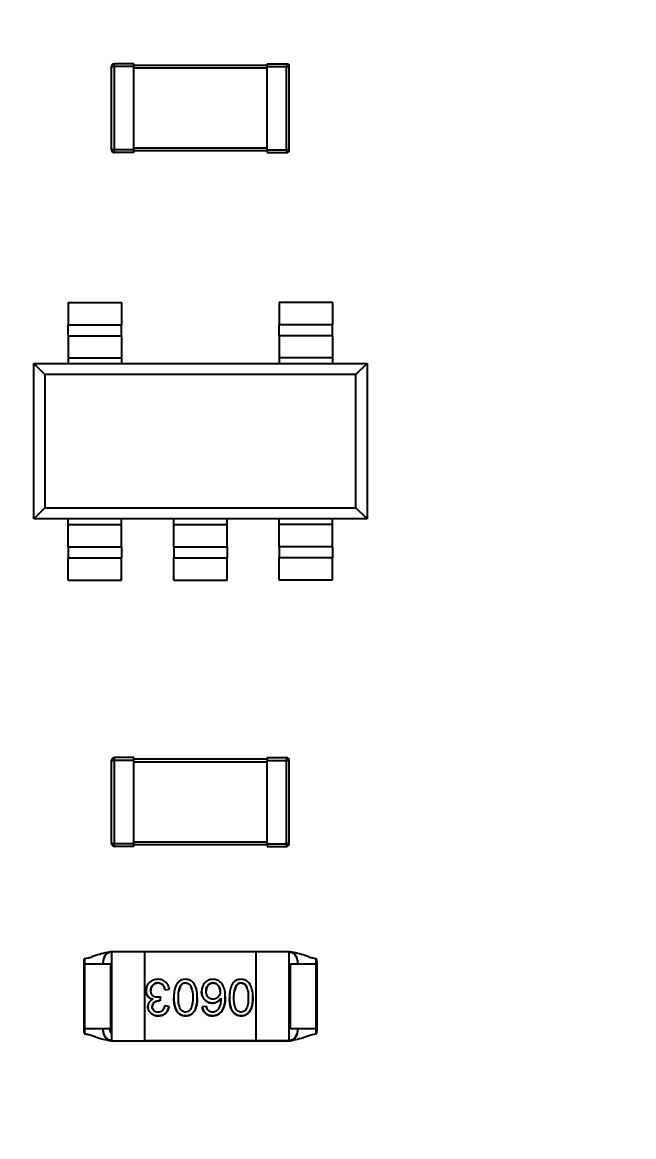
# Model space of a CAD drawing. Header units: millimetres. Extents: x 5 to 292, y 5 to 205.
# Drawn here: x 65.76 to 71.27, y 85.22 to 95.26 of the extents above; entities that cross this region are included whole.
import ezdxf

# ---------------------------------------------------------------- set-up
doc = ezdxf.new("R2010")
doc.units = ezdxf.units.MM
doc.layers.add('图框', color=7, linetype='Continuous')
doc.styles.add('SLDTEXTSTYLE0', font='TXT', dxfattribs={"width": 0.7})
doc.dimstyles.new('SLDDIMSTYLE1', dxfattribs={"dimtxt": 3.5, "dimasz": 4.08, "dimexe": 0, "dimexo": 0.0625, "dimgap": 0.875, "dimtad": 2, "dimrnd": 1e-09, "dimzin": 12, "dimdsep": 46, "dimtxsty": 'SLDTEXTSTYLE0', "dimsah": 1, "dimcen": 0.09, "dimadec": 0, "dimazin": 3, "dimtfac": 1, "dimtmove": 0, "dimatfit": 0, "dimfxl": 1, "dimfrac": 2, "dimtolj": 1, "dimtzin": 12, "dimarcsym": 0})

# ---------------------------------------------------------------- blocks, each defined once
blk = doc.blocks.new('_D_2')
at = {"layer": '图框'}
for p, q in [((48.471, 84.237), (48.471, 92.113)), ((71.555, 84.237), (46.471, 84.237)), ((48.471, 84.237), (48.471, 78.232)), ((53.365, 78.232), (46.471, 78.232)), ((48.471, 78.232), (48.471, 71.882))]:
    blk.add_line(p, q, dxfattribs=at)
for points in [[(48.471, 84.237), (48.979, 88.317), (47.963, 88.317)], [(48.471, 78.232), (47.963, 74.152), (48.979, 74.152)]]:
    blk.add_solid(points, dxfattribs=at)
at = {"layer": '图框', "insert": (43.959, 85.978), "char_height": 3.5, "attachment_point": 1, "rotation": 90, "style": 'SLDTEXTSTYLE0'}
blk.add_mtext('6.01', dxfattribs=at)

msp = doc.modelspace()

# ---------------------------------------------------------------- linework, layer by layer
at = {"color": 7, "linetype": 'Continuous', "lineweight": 25}
for p, q in [((66.59, 94.857), (66.59, 94.882)), ((66.765, 94.882), (66.59, 94.882)), ((66.765, 94.857), (66.765, 94.882)), ((67.965, 94.882), (68.14, 94.882)), ((67.965, 94.882), (67.965, 94.857)), ((68.14, 94.882), (68.14, 94.857)), ((66.565, 94.857), (66.59, 94.857)), ((66.565, 94.107), (66.565, 94.857)), ((66.59, 94.107), (66.59, 94.857)), ((66.765, 94.857), (66.59, 94.857)), ((67.965, 94.867), (66.765, 94.867)), ((66.765, 94.107), (66.765, 94.857)), ((67.965, 94.842), (66.765, 94.842)), ((67.965, 94.857), (68.14, 94.857)), ((67.965, 94.107), (67.965, 94.857)), ((68.14, 94.107), (68.14, 94.857)), ((68.14, 94.857), (68.165, 94.857)), ((68.165, 94.107), (68.165, 94.857)), ((66.59, 94.107), (66.565, 94.107)), ((66.765, 94.107), (66.59, 94.107)), ((66.59, 94.082), (66.59, 94.107)), ((66.765, 94.082), (66.59, 94.082)), ((67.965, 94.122), (66.765, 94.122)), ((66.765, 94.082), (66.765, 94.107)), ((67.965, 94.097), (66.765, 94.097)), ((67.965, 94.107), (68.14, 94.107)), ((67.965, 94.107), (67.965, 94.082)), ((67.965, 94.082), (68.14, 94.082)), ((68.165, 94.107), (68.14, 94.107)), ((68.14, 94.107), (68.14, 94.082)), ((66.175, 92.732), (66.655, 92.732)), ((66.175, 92.732), (66.175, 92.532)), ((66.655, 92.732), (66.655, 92.532)), ((68.555, 92.732), (68.075, 92.732)), ((68.075, 92.732), (68.075, 92.532)), ((68.555, 92.732), (68.555, 92.532)), ((66.175, 92.532), (66.655, 92.532)), ((66.175, 92.432), (66.175, 92.532)), ((66.655, 92.432), (66.655, 92.532)), ((68.555, 92.532), (68.075, 92.532)), ((68.075, 92.432), (68.075, 92.532)), ((68.555, 92.432), (68.555, 92.532)), ((66.175, 92.432), (66.655, 92.432)), ((66.175, 92.432), (66.175, 92.232)), ((66.655, 92.432), (66.655, 92.232)), ((68.075, 92.432), (68.075, 92.232)), ((68.555, 92.432), (68.075, 92.432)), ((68.555, 92.432), (68.555, 92.232)), ((65.865, 92.182), (68.865, 92.182)), ((65.965, 92.082), (65.865, 92.182)), ((65.865, 90.782), (65.865, 92.182)), ((66.175, 92.232), (66.655, 92.232)), ((66.175, 92.232), (66.175, 92.182)), ((66.655, 92.232), (66.655, 92.182)), ((68.555, 92.232), (68.075, 92.232)), ((68.075, 92.232), (68.075, 92.182)), ((68.555, 92.232), (68.555, 92.182)), ((68.865, 92.182), (68.765, 92.082)), ((68.865, 92.182), (68.865, 90.782)), ((68.765, 92.082), (65.965, 92.082)), ((65.965, 92.082), (65.965, 90.882)), ((68.765, 90.882), (68.765, 92.082)), ((65.865, 90.782), (65.965, 90.882)), ((65.965, 90.882), (68.765, 90.882)), ((68.865, 90.782), (68.765, 90.882)), ((68.865, 90.782), (65.865, 90.782)), ((66.175, 90.732), (66.175, 90.782)), ((66.655, 90.732), (66.655, 90.782)), ((67.125, 90.732), (67.125, 90.782)), ((67.605, 90.732), (67.605, 90.782)), ((68.075, 90.732), (68.075, 90.782)), ((68.555, 90.732), (68.555, 90.782)), ((66.175, 90.732), (66.655, 90.732)), ((66.175, 90.532), (66.175, 90.732)), ((66.655, 90.532), (66.655, 90.732)), ((67.125, 90.732), (67.605, 90.732)), ((67.125, 90.532), (67.125, 90.732)), ((67.605, 90.532), (67.605, 90.732)), ((68.555, 90.732), (68.075, 90.732)), ((68.075, 90.532), (68.075, 90.732)), ((68.555, 90.532), (68.555, 90.732)), ((66.175, 90.532), (66.655, 90.532)), ((66.175, 90.532), (66.175, 90.432)), ((66.655, 90.532), (66.655, 90.432)), ((67.125, 90.532), (67.605, 90.532)), ((67.125, 90.532), (67.125, 90.432)), ((67.605, 90.532), (67.605, 90.432)), ((68.555, 90.532), (68.075, 90.532)), ((68.075, 90.532), (68.075, 90.432)), ((68.555, 90.532), (68.555, 90.432)), ((66.175, 90.432), (66.655, 90.432)), ((66.175, 90.232), (66.175, 90.432)), ((66.655, 90.232), (66.655, 90.432)), ((67.125, 90.432), (67.605, 90.432)), ((67.125, 90.232), (67.125, 90.432)), ((67.605, 90.232), (67.605, 90.432)), ((68.555, 90.432), (68.075, 90.432)), ((68.075, 90.232), (68.075, 90.432)), ((68.555, 90.232), (68.555, 90.432)), ((66.175, 90.232), (66.655, 90.232)), ((67.125, 90.232), (67.605, 90.232)), ((68.555, 90.232), (68.075, 90.232)), ((66.565, 87.857), (66.565, 88.607)), ((66.565, 88.607), (66.59, 88.607)), ((66.59, 88.607), (66.59, 88.632)), ((66.765, 88.632), (66.59, 88.632)), ((66.59, 87.857), (66.59, 88.607)), ((66.765, 88.607), (66.59, 88.607)), ((66.765, 88.607), (66.765, 88.632)), ((67.965, 88.617), (66.765, 88.617)), ((66.765, 87.857), (66.765, 88.607)), ((67.965, 88.592), (66.765, 88.592)), ((67.965, 88.632), (68.14, 88.632)), ((67.965, 88.632), (67.965, 88.607)), ((67.965, 88.607), (68.14, 88.607)), ((67.965, 87.857), (67.965, 88.607)), ((68.14, 88.632), (68.14, 88.607)), ((68.14, 87.857), (68.14, 88.607)), ((68.14, 88.607), (68.165, 88.607)), ((68.165, 87.857), (68.165, 88.607)), ((66.59, 87.857), (66.565, 87.857)), ((66.765, 87.857), (66.59, 87.857)), ((66.59, 87.832), (66.59, 87.857)), ((67.965, 87.872), (66.765, 87.872)), ((66.765, 87.832), (66.765, 87.857)), ((67.965, 87.847), (66.765, 87.847)), ((67.965, 87.857), (68.14, 87.857)), ((67.965, 87.857), (67.965, 87.832)), ((68.165, 87.857), (68.14, 87.857)), ((68.14, 87.857), (68.14, 87.832)), ((66.765, 87.832), (66.59, 87.832)), ((67.965, 87.832), (68.14, 87.832)), ((66.552, 86.876), (66.551, 86.881)), ((66.865, 86.882), (66.565, 86.882)), ((66.565, 86.882), (66.565, 86.082)), ((66.865, 86.082), (66.865, 86.882)), ((67.865, 86.882), (66.865, 86.882)), ((68.165, 86.882), (67.865, 86.882)), ((67.865, 86.882), (67.865, 86.082)), ((68.165, 86.082), (68.165, 86.882)), ((68.178, 86.881), (68.178, 86.876)), ((66.315, 86.776), (66.315, 86.188)), ((66.325, 86.188), (66.325, 86.776)), ((66.486, 86.776), (66.489, 86.776)), ((66.555, 86.776), (66.555, 86.188)), ((68.175, 86.188), (68.175, 86.776)), ((68.24, 86.776), (68.243, 86.776)), ((68.405, 86.776), (68.405, 86.188)), ((68.415, 86.188), (68.415, 86.776)), ((67.046, 86.539), (67.086, 86.545)), ((67.185, 86.576), (67.171, 86.53)), ((67.287, 86.545), (67.277, 86.576)), ((67.686, 86.576), (67.672, 86.53)), ((67.788, 86.545), (67.777, 86.576)), ((67.003, 86.442), (67.007, 86.477)), ((67.082, 86.39), (67.042, 86.397)), ((67.42, 86.389), (67.381, 86.386)), ((66.489, 86.188), (66.486, 86.188)), ((68.243, 86.188), (68.24, 86.188)), ((66.56, 86.082), (66.565, 86.082)), ((66.565, 86.082), (66.565, 86.082)), ((66.565, 86.082), (66.865, 86.082)), ((66.565, 86.082), (66.865, 86.082)), ((66.865, 86.082), (66.865, 86.082)), ((66.865, 86.082), (67.865, 86.082)), ((67.865, 86.082), (66.865, 86.082)), ((67.865, 86.082), (68.165, 86.082)), ((68.165, 86.082), (67.865, 86.082)), ((67.865, 86.082), (67.865, 86.082)), ((68.165, 86.082), (68.169, 86.082)), ((68.165, 86.082), (68.165, 86.082))]:
    msp.add_line(p, q, dxfattribs=at)
for centre, start, end in [((66.59, 94.857), 90, 180), ((68.14, 94.857), 0, 90), ((66.59, 94.107), 180, 270), ((68.14, 94.107), 270, 0), ((66.59, 88.607), 90, 180), ((68.14, 88.607), 0, 90), ((66.59, 87.857), 180, 270), ((68.14, 87.857), 270, 0)]:
    msp.add_arc(centre, 0.025, start, end, dxfattribs=at)
for points, knots in [([(66.56, 86.882), (66.513, 86.874), (66.454, 86.863), (66.393, 86.838), (66.362, 86.826), (66.34, 86.823), (66.325, 86.821)], [0, 0, 0, 0, 0.583174, 0.729951, 0.812889, 1, 1, 1, 1]), ([(66.56, 86.882), (66.551, 86.881), (66.536, 86.879), (66.519, 86.866), (66.507, 86.852), (66.497, 86.835), (66.488, 86.81), (66.487, 86.79), (66.486, 86.776)], [0, 0, 0, 0, 0.239461, 0.368438, 0.499927, 0.631626, 0.760547, 1, 1, 1, 1]), ([(66.489, 86.776), (66.49, 86.79), (66.491, 86.81), (66.501, 86.835), (66.511, 86.852), (66.523, 86.866), (66.54, 86.879), (66.555, 86.881), (66.565, 86.882)], [0, 0, 0, 0, 0.239453, 0.368374, 0.500073, 0.631562, 0.760539, 1, 1, 1, 1]), ([(66.565, 86.882), (66.564, 86.882), (66.562, 86.882), (66.561, 86.882), (66.56, 86.882)], [0, 0, 0, 0, 0.56, 1, 1, 1, 1]), ([(68.165, 86.882), (68.175, 86.881), (68.198, 86.877), (68.223, 86.848), (68.238, 86.812), (68.239, 86.788), (68.24, 86.776)], [0, 0, 0, 0, 0.270263, 0.562341, 0.78969, 1, 1, 1, 1]), ([(68.169, 86.882), (68.168, 86.882), (68.167, 86.882), (68.165, 86.882), (68.165, 86.882)], [0, 0, 0, 0, 0.56, 1, 1, 1, 1]), ([(68.243, 86.776), (68.242, 86.791), (68.239, 86.823), (68.219, 86.858), (68.194, 86.879), (68.177, 86.881), (68.169, 86.882)], [0, 0, 0, 0, 0.270191, 0.562378, 0.789736, 1, 1, 1, 1]), ([(68.404, 86.821), (68.389, 86.823), (68.367, 86.826), (68.335, 86.838), (68.274, 86.863), (68.216, 86.874), (68.169, 86.882)], [0, 0, 0, 0, 0.189709, 0.273153, 0.421313, 1, 1, 1, 1]), ([(66.325, 86.821), (66.324, 86.821), (66.323, 86.821), (66.321, 86.82), (66.319, 86.818), (66.316, 86.812), (66.314, 86.798), (66.315, 86.785), (66.315, 86.776)], [0, 0, 0, 0, 0.039855, 0.08062, 0.125646, 0.17746, 0.476958, 1, 1, 1, 1]), ([(66.325, 86.776), (66.325, 86.784), (66.325, 86.8), (66.325, 86.814), (66.325, 86.821)], [0, 0, 0, 0, 0.49999, 1, 1, 1, 1]), ([(66.325, 86.776), (66.34, 86.776), (66.369, 86.776), (66.412, 86.776), (66.452, 86.776), (66.474, 86.776), (66.486, 86.776)], [0, 0, 0, 0, 0.249877, 0.499926, 0.750009, 1, 1, 1, 1]), ([(66.489, 86.776), (66.499, 86.776), (66.518, 86.776), (66.538, 86.776), (66.552, 86.776), (66.554, 86.776), (66.555, 86.776)], [0, 0, 0, 0, 0.249991, 0.500075, 0.750123, 1, 1, 1, 1]), ([(68.175, 86.776), (68.175, 86.776), (68.177, 86.776), (68.191, 86.776), (68.211, 86.776), (68.231, 86.776), (68.24, 86.776)], [0, 0, 0, 0, 0.249877, 0.499926, 0.750009, 1, 1, 1, 1]), ([(68.243, 86.776), (68.255, 86.776), (68.277, 86.776), (68.317, 86.776), (68.36, 86.776), (68.39, 86.776), (68.404, 86.776)], [0, 0, 0, 0, 0.249991, 0.500074, 0.750123, 1, 1, 1, 1]), ([(68.405, 86.821), (68.405, 86.814), (68.405, 86.8), (68.405, 86.784), (68.405, 86.776)], [0, 0, 0, 0, 0.50001, 1, 1, 1, 1]), ([(68.415, 86.776), (68.415, 86.782), (68.415, 86.792), (68.414, 86.805), (68.412, 86.814), (68.409, 86.819), (68.406, 86.821), (68.405, 86.821), (68.405, 86.821)], [0, 0, 0, 0, 0.367392, 0.580228, 0.833727, 0.922723, 0.961906, 1, 1, 1, 1]), ([(66.905, 86.606), (66.895, 86.594), (66.878, 86.574), (66.876, 86.546), (66.875, 86.535)], [0, 0, 0, 0, 0.557484, 1, 1, 1, 1]), ([(66.983, 86.635), (66.967, 86.634), (66.938, 86.632), (66.915, 86.614), (66.905, 86.606)], [0, 0, 0, 0, 0.558278, 1, 1, 1, 1]), ([(66.917, 86.535), (66.918, 86.545), (66.919, 86.563), (66.931, 86.577), (66.936, 86.583)], [0, 0, 0, 0, 0.557873, 1, 1, 1, 1]), ([(66.936, 86.583), (66.93, 86.575), (66.918, 86.561), (66.917, 86.543), (66.917, 86.535)], [0, 0, 0, 0, 0.557365, 1, 1, 1, 1]), ([(66.934, 86.49), (66.929, 86.498), (66.918, 86.511), (66.917, 86.528), (66.917, 86.535)], [0, 0, 0, 0, 0.557128, 1, 1, 1, 1]), ([(66.936, 86.583), (66.944, 86.59), (66.957, 86.601), (66.975, 86.602), (66.983, 86.603)], [0, 0, 0, 0, 0.557451, 1, 1, 1, 1]), ([(66.983, 86.603), (66.973, 86.602), (66.955, 86.6), (66.942, 86.588), (66.936, 86.583)], [0, 0, 0, 0, 0.5577085, 1, 1, 1, 1]), ([(67.054, 86.61), (67.042, 86.618), (67.02, 86.633), (66.995, 86.635), (66.983, 86.635)], [0, 0, 0, 0, 0.557387, 1, 1, 1, 1]), ([(66.983, 86.603), (66.991, 86.602), (67.006, 86.601), (67.018, 86.592), (67.023, 86.588)], [0, 0, 0, 0, 0.558206, 1, 1, 1, 1]), ([(67.023, 86.588), (67.016, 86.593), (67.004, 86.601), (66.989, 86.602), (66.983, 86.603)], [0, 0, 0, 0, 0.557615, 1, 1, 1, 1]), ([(67.023, 86.588), (67.029, 86.58), (67.04, 86.565), (67.044, 86.547), (67.046, 86.539)], [0, 0, 0, 0, 0.557257, 1, 1, 1, 1]), ([(67.046, 86.539), (67.044, 86.549), (67.04, 86.567), (67.028, 86.582), (67.023, 86.588)], [0, 0, 0, 0, 0.5599579, 1, 1, 1, 1]), ([(67.086, 86.545), (67.083, 86.559), (67.078, 86.583), (67.061, 86.602), (67.054, 86.61)], [0, 0, 0, 0, 0.558222, 1, 1, 1, 1]), ([(67.138, 86.562), (67.134, 86.545), (67.126, 86.515), (67.126, 86.484), (67.126, 86.471)], [0, 0, 0, 0, 0.559331, 1, 1, 1, 1]), ([(67.172, 86.616), (67.164, 86.607), (67.149, 86.592), (67.141, 86.571), (67.138, 86.562)], [0, 0, 0, 0, 0.558322, 1, 1, 1, 1]), ([(67.167, 86.471), (67.166, 86.491), (67.166, 86.528), (67.179, 86.561), (67.185, 86.576)], [0, 0, 0, 0, 0.5609132, 1, 1, 1, 1]), ([(67.231, 86.635), (67.219, 86.634), (67.198, 86.633), (67.18, 86.621), (67.172, 86.616)], [0, 0, 0, 0, 0.558877, 1, 1, 1, 1]), ([(67.185, 86.576), (67.192, 86.584), (67.204, 86.599), (67.223, 86.601), (67.231, 86.603)], [0, 0, 0, 0, 0.557861, 1, 1, 1, 1]), ([(67.231, 86.603), (67.221, 86.601), (67.202, 86.598), (67.19, 86.583), (67.185, 86.576)], [0, 0, 0, 0, 0.5548838, 1, 1, 1, 1]), ([(67.304, 86.602), (67.293, 86.613), (67.272, 86.632), (67.244, 86.634), (67.231, 86.635)], [0, 0, 0, 0, 0.5561399, 1, 1, 1, 1]), ([(67.231, 86.603), (67.241, 86.601), (67.26, 86.598), (67.272, 86.583), (67.277, 86.576)], [0, 0, 0, 0, 0.55493, 1, 1, 1, 1]), ([(67.277, 86.576), (67.27, 86.584), (67.258, 86.599), (67.239, 86.601), (67.231, 86.603)], [0, 0, 0, 0, 0.5578438, 1, 1, 1, 1]), ([(67.277, 86.576), (67.284, 86.557), (67.297, 86.523), (67.296, 86.487), (67.295, 86.471)], [0, 0, 0, 0, 0.5571287, 1, 1, 1, 1]), ([(67.336, 86.471), (67.336, 86.497), (67.335, 86.543), (67.314, 86.584), (67.304, 86.602)], [0, 0, 0, 0, 0.560387, 1, 1, 1, 1]), ([(67.388, 86.581), (67.384, 86.571), (67.377, 86.553), (67.376, 86.534), (67.375, 86.525)], [0, 0, 0, 0, 0.559124, 1, 1, 1, 1]), ([(67.424, 86.621), (67.416, 86.615), (67.401, 86.604), (67.392, 86.588), (67.388, 86.581)], [0, 0, 0, 0, 0.5585959, 1, 1, 1, 1]), ([(67.416, 86.527), (67.416, 86.539), (67.417, 86.559), (67.429, 86.575), (67.434, 86.582)], [0, 0, 0, 0, 0.559132, 1, 1, 1, 1]), ([(67.434, 86.582), (67.428, 86.573), (67.417, 86.556), (67.416, 86.536), (67.416, 86.527)], [0, 0, 0, 0, 0.556906, 1, 1, 1, 1]), ([(67.476, 86.635), (67.466, 86.634), (67.448, 86.633), (67.431, 86.625), (67.424, 86.621)], [0, 0, 0, 0, 0.559085, 1, 1, 1, 1]), ([(67.434, 86.582), (67.441, 86.589), (67.453, 86.6), (67.47, 86.602), (67.477, 86.603)], [0, 0, 0, 0, 0.557723, 1, 1, 1, 1]), ([(67.477, 86.603), (67.468, 86.601), (67.451, 86.599), (67.439, 86.588), (67.434, 86.582)], [0, 0, 0, 0, 0.556707, 1, 1, 1, 1]), ([(67.557, 86.599), (67.544, 86.611), (67.521, 86.632), (67.49, 86.634), (67.476, 86.635)], [0, 0, 0, 0, 0.556855, 1, 1, 1, 1]), ([(67.477, 86.603), (67.483, 86.602), (67.495, 86.601), (67.505, 86.595), (67.51, 86.593)], [0, 0, 0, 0, 0.558638, 1, 1, 1, 1]), ([(67.51, 86.593), (67.504, 86.596), (67.494, 86.601), (67.482, 86.602), (67.477, 86.603)], [0, 0, 0, 0, 0.559004, 1, 1, 1, 1]), ([(67.51, 86.593), (67.515, 86.588), (67.525, 86.581), (67.531, 86.569), (67.534, 86.564)], [0, 0, 0, 0, 0.558451, 1, 1, 1, 1]), ([(67.534, 86.564), (67.53, 86.571), (67.524, 86.582), (67.514, 86.589), (67.51, 86.593)], [0, 0, 0, 0, 0.559059, 1, 1, 1, 1]), ([(67.534, 86.564), (67.537, 86.557), (67.542, 86.545), (67.542, 86.531), (67.543, 86.525)], [0, 0, 0, 0, 0.559307, 1, 1, 1, 1]), ([(67.543, 86.525), (67.542, 86.533), (67.541, 86.546), (67.536, 86.559), (67.534, 86.564)], [0, 0, 0, 0, 0.559284, 1, 1, 1, 1]), ([(67.588, 86.479), (67.588, 86.503), (67.587, 86.546), (67.566, 86.583), (67.557, 86.599)], [0, 0, 0, 0, 0.560405, 1, 1, 1, 1]), ([(67.638, 86.562), (67.634, 86.545), (67.627, 86.515), (67.627, 86.484), (67.626, 86.471)], [0, 0, 0, 0, 0.559331, 1, 1, 1, 1]), ([(67.673, 86.616), (67.664, 86.607), (67.649, 86.592), (67.641, 86.571), (67.638, 86.562)], [0, 0, 0, 0, 0.558322, 1, 1, 1, 1]), ([(67.667, 86.471), (67.667, 86.491), (67.666, 86.528), (67.68, 86.561), (67.686, 86.576)], [0, 0, 0, 0, 0.560913, 1, 1, 1, 1]), ([(67.731, 86.635), (67.72, 86.634), (67.698, 86.633), (67.681, 86.621), (67.673, 86.616)], [0, 0, 0, 0, 0.558877, 1, 1, 1, 1]), ([(67.686, 86.576), (67.692, 86.584), (67.705, 86.599), (67.723, 86.601), (67.731, 86.603)], [0, 0, 0, 0, 0.557861, 1, 1, 1, 1]), ([(67.731, 86.603), (67.721, 86.601), (67.702, 86.598), (67.691, 86.583), (67.686, 86.576)], [0, 0, 0, 0, 0.554884, 1, 1, 1, 1]), ([(67.805, 86.602), (67.793, 86.613), (67.772, 86.632), (67.744, 86.634), (67.731, 86.635)], [0, 0, 0, 0, 0.55614, 1, 1, 1, 1]), ([(67.731, 86.603), (67.742, 86.601), (67.76, 86.598), (67.772, 86.583), (67.777, 86.576)], [0, 0, 0, 0, 0.55493, 1, 1, 1, 1]), ([(67.777, 86.576), (67.771, 86.584), (67.758, 86.599), (67.74, 86.601), (67.731, 86.603)], [0, 0, 0, 0, 0.557844, 1, 1, 1, 1]), ([(67.777, 86.576), (67.784, 86.557), (67.797, 86.523), (67.796, 86.487), (67.796, 86.471)], [0, 0, 0, 0, 0.557129, 1, 1, 1, 1]), ([(67.837, 86.471), (67.836, 86.497), (67.836, 86.543), (67.814, 86.584), (67.805, 86.602)], [0, 0, 0, 0, 0.560387, 1, 1, 1, 1]), ([(66.875, 86.535), (66.875, 86.524), (66.876, 86.505), (66.886, 86.49), (66.89, 86.483)], [0, 0, 0, 0, 0.559038, 1, 1, 1, 1]), ([(66.89, 86.483), (66.885, 86.492), (66.876, 86.508), (66.875, 86.526), (66.875, 86.535)], [0, 0, 0, 0, 0.557779, 1, 1, 1, 1]), ([(66.89, 86.483), (66.897, 86.475), (66.91, 86.462), (66.927, 86.457), (66.935, 86.455)], [0, 0, 0, 0, 0.557694, 1, 1, 1, 1]), ([(66.935, 86.455), (66.925, 86.458), (66.908, 86.464), (66.896, 86.477), (66.89, 86.483)], [0, 0, 0, 0, 0.558645, 1, 1, 1, 1]), ([(66.935, 86.455), (66.928, 86.451), (66.915, 86.445), (66.906, 86.433), (66.902, 86.428)], [0, 0, 0, 0, 0.5592534, 1, 1, 1, 1]), ([(66.98, 86.473), (66.97, 86.474), (66.953, 86.475), (66.94, 86.486), (66.934, 86.49)], [0, 0, 0, 0, 0.5581204, 1, 1, 1, 1]), ([(66.951, 86.43), (66.959, 86.434), (66.974, 86.442), (66.99, 86.442), (66.997, 86.443)], [0, 0, 0, 0, 0.558613, 1, 1, 1, 1]), ([(66.997, 86.443), (66.988, 86.442), (66.972, 86.441), (66.957, 86.433), (66.951, 86.43)], [0, 0, 0, 0, 0.5588654, 1, 1, 1, 1]), ([(67.007, 86.477), (67.002, 86.476), (66.993, 86.474), (66.984, 86.473), (66.98, 86.473)], [0, 0, 0, 0, 0.559977, 1, 1, 1, 1]), ([(66.997, 86.443), (66.998, 86.443), (67, 86.443), (67.002, 86.443), (67.003, 86.442)], [0, 0, 0, 0, 0.559919, 1, 1, 1, 1]), ([(67.126, 86.471), (67.126, 86.456), (67.126, 86.431), (67.131, 86.406), (67.133, 86.395)], [0, 0, 0, 0, 0.560005, 1, 1, 1, 1]), ([(67.133, 86.395), (67.131, 86.409), (67.126, 86.434), (67.126, 86.46), (67.126, 86.471)], [0, 0, 0, 0, 0.559581, 1, 1, 1, 1]), ([(67.185, 86.365), (67.178, 86.384), (67.165, 86.418), (67.166, 86.455), (67.167, 86.471)], [0, 0, 0, 0, 0.557111, 1, 1, 1, 1]), ([(67.295, 86.471), (67.296, 86.45), (67.296, 86.412), (67.281, 86.377), (67.275, 86.362)], [0, 0, 0, 0, 0.5607449, 1, 1, 1, 1]), ([(67.324, 86.379), (67.328, 86.396), (67.336, 86.426), (67.336, 86.457), (67.336, 86.471)], [0, 0, 0, 0, 0.5593158, 1, 1, 1, 1]), ([(67.336, 86.471), (67.336, 86.453), (67.335, 86.422), (67.328, 86.392), (67.324, 86.379)], [0, 0, 0, 0, 0.559971, 1, 1, 1, 1]), ([(67.375, 86.525), (67.377, 86.509), (67.379, 86.482), (67.396, 86.46), (67.403, 86.45)], [0, 0, 0, 0, 0.558464, 1, 1, 1, 1]), ([(67.403, 86.45), (67.394, 86.462), (67.377, 86.485), (67.376, 86.513), (67.375, 86.525)], [0, 0, 0, 0, 0.557071, 1, 1, 1, 1]), ([(67.403, 86.45), (67.414, 86.441), (67.434, 86.424), (67.459, 86.422), (67.47, 86.421)], [0, 0, 0, 0, 0.557548, 1, 1, 1, 1]), ([(67.47, 86.421), (67.456, 86.422), (67.431, 86.425), (67.412, 86.442), (67.403, 86.45)], [0, 0, 0, 0, 0.55734, 1, 1, 1, 1]), ([(67.434, 86.475), (67.428, 86.484), (67.417, 86.5), (67.416, 86.519), (67.416, 86.527)], [0, 0, 0, 0, 0.556751, 1, 1, 1, 1]), ([(67.478, 86.456), (67.469, 86.457), (67.452, 86.458), (67.439, 86.47), (67.434, 86.475)], [0, 0, 0, 0, 0.557532, 1, 1, 1, 1]), ([(67.524, 86.475), (67.516, 86.469), (67.503, 86.458), (67.486, 86.456), (67.478, 86.456)], [0, 0, 0, 0, 0.557502, 1, 1, 1, 1]), ([(67.514, 86.431), (67.521, 86.436), (67.535, 86.445), (67.545, 86.458), (67.549, 86.464)], [0, 0, 0, 0, 0.558753, 1, 1, 1, 1]), ([(67.549, 86.464), (67.543, 86.456), (67.534, 86.443), (67.52, 86.435), (67.514, 86.431)], [0, 0, 0, 0, 0.559248, 1, 1, 1, 1]), ([(67.543, 86.525), (67.542, 86.515), (67.54, 86.496), (67.529, 86.481), (67.524, 86.475)], [0, 0, 0, 0, 0.558512, 1, 1, 1, 1]), ([(67.549, 86.464), (67.548, 86.449), (67.548, 86.424), (67.541, 86.4), (67.537, 86.389)], [0, 0, 0, 0, 0.5600587, 1, 1, 1, 1]), ([(67.554, 86.343), (67.566, 86.367), (67.588, 86.41), (67.588, 86.458), (67.588, 86.479)], [0, 0, 0, 0, 0.556607, 1, 1, 1, 1]), ([(67.588, 86.479), (67.588, 86.452), (67.587, 86.404), (67.564, 86.362), (67.554, 86.343)], [0, 0, 0, 0, 0.560298, 1, 1, 1, 1]), ([(67.626, 86.471), (67.627, 86.456), (67.627, 86.431), (67.632, 86.406), (67.634, 86.395)], [0, 0, 0, 0, 0.560005, 1, 1, 1, 1]), ([(67.634, 86.395), (67.631, 86.409), (67.627, 86.434), (67.627, 86.46), (67.626, 86.471)], [0, 0, 0, 0, 0.559581, 1, 1, 1, 1]), ([(67.686, 86.365), (67.679, 86.384), (67.666, 86.418), (67.667, 86.455), (67.667, 86.471)], [0, 0, 0, 0, 0.5571113, 1, 1, 1, 1]), ([(67.796, 86.471), (67.796, 86.45), (67.796, 86.412), (67.782, 86.377), (67.775, 86.362)], [0, 0, 0, 0, 0.560745, 1, 1, 1, 1]), ([(67.825, 86.379), (67.829, 86.396), (67.836, 86.426), (67.836, 86.457), (67.837, 86.471)], [0, 0, 0, 0, 0.559316, 1, 1, 1, 1]), ([(67.837, 86.471), (67.836, 86.453), (67.836, 86.422), (67.828, 86.392), (67.825, 86.379)], [0, 0, 0, 0, 0.5599712, 1, 1, 1, 1]), ([(66.902, 86.428), (66.898, 86.421), (66.892, 86.409), (66.891, 86.396), (66.89, 86.39)], [0, 0, 0, 0, 0.55868, 1, 1, 1, 1]), ([(66.89, 86.39), (66.891, 86.382), (66.892, 86.367), (66.899, 86.354), (66.902, 86.348)], [0, 0, 0, 0, 0.558809, 1, 1, 1, 1]), ([(66.902, 86.348), (66.898, 86.356), (66.892, 86.369), (66.891, 86.383), (66.89, 86.39)], [0, 0, 0, 0, 0.558988, 1, 1, 1, 1]), ([(66.902, 86.348), (66.907, 86.341), (66.917, 86.329), (66.93, 86.321), (66.936, 86.318)], [0, 0, 0, 0, 0.558608, 1, 1, 1, 1]), ([(66.936, 86.318), (66.929, 86.322), (66.915, 86.33), (66.906, 86.343), (66.902, 86.348)], [0, 0, 0, 0, 0.559053, 1, 1, 1, 1]), ([(66.931, 86.389), (66.932, 86.398), (66.933, 86.414), (66.946, 86.425), (66.951, 86.43)], [0, 0, 0, 0, 0.557306, 1, 1, 1, 1]), ([(66.951, 86.43), (66.945, 86.424), (66.933, 86.412), (66.932, 86.396), (66.931, 86.389)], [0, 0, 0, 0, 0.554781, 1, 1, 1, 1]), ([(66.946, 86.353), (66.941, 86.359), (66.932, 86.37), (66.931, 86.383), (66.931, 86.389)], [0, 0, 0, 0, 0.557163, 1, 1, 1, 1]), ([(66.984, 86.339), (66.976, 86.339), (66.962, 86.34), (66.951, 86.349), (66.946, 86.353)], [0, 0, 0, 0, 0.558379, 1, 1, 1, 1]), ([(67.022, 86.353), (67.016, 86.348), (67.004, 86.34), (66.99, 86.339), (66.984, 86.339)], [0, 0, 0, 0, 0.557354, 1, 1, 1, 1]), ([(67.042, 86.397), (67.04, 86.388), (67.037, 86.372), (67.027, 86.359), (67.022, 86.353)], [0, 0, 0, 0, 0.559565, 1, 1, 1, 1]), ([(67.049, 86.328), (67.058, 86.338), (67.074, 86.356), (67.079, 86.379), (67.082, 86.39)], [0, 0, 0, 0, 0.557511, 1, 1, 1, 1]), ([(67.082, 86.39), (67.078, 86.377), (67.072, 86.353), (67.056, 86.336), (67.049, 86.328)], [0, 0, 0, 0, 0.558943, 1, 1, 1, 1]), ([(67.133, 86.395), (67.136, 86.385), (67.141, 86.369), (67.149, 86.353), (67.153, 86.347)], [0, 0, 0, 0, 0.5597943, 1, 1, 1, 1]), ([(67.153, 86.347), (67.148, 86.355), (67.14, 86.37), (67.135, 86.387), (67.133, 86.395)], [0, 0, 0, 0, 0.55945, 1, 1, 1, 1]), ([(67.153, 86.347), (67.158, 86.34), (67.167, 86.328), (67.18, 86.32), (67.185, 86.317)], [0, 0, 0, 0, 0.559158, 1, 1, 1, 1]), ([(67.185, 86.317), (67.178, 86.321), (67.166, 86.329), (67.157, 86.341), (67.153, 86.347)], [0, 0, 0, 0, 0.558929, 1, 1, 1, 1]), ([(67.231, 86.339), (67.221, 86.341), (67.202, 86.344), (67.19, 86.359), (67.185, 86.365)], [0, 0, 0, 0, 0.555102, 1, 1, 1, 1]), ([(67.275, 86.362), (67.268, 86.355), (67.257, 86.342), (67.239, 86.34), (67.231, 86.339)], [0, 0, 0, 0, 0.556637, 1, 1, 1, 1]), ([(67.289, 86.325), (67.298, 86.334), (67.313, 86.349), (67.321, 86.37), (67.324, 86.379)], [0, 0, 0, 0, 0.558315, 1, 1, 1, 1]), ([(67.324, 86.379), (67.32, 86.367), (67.312, 86.347), (67.296, 86.332), (67.289, 86.325)], [0, 0, 0, 0, 0.559357, 1, 1, 1, 1]), ([(67.381, 86.386), (67.384, 86.374), (67.388, 86.352), (67.403, 86.335), (67.41, 86.328)], [0, 0, 0, 0, 0.558728, 1, 1, 1, 1]), ([(67.41, 86.328), (67.402, 86.337), (67.387, 86.354), (67.383, 86.377), (67.381, 86.386)], [0, 0, 0, 0, 0.5573, 1, 1, 1, 1]), ([(67.435, 86.356), (67.431, 86.361), (67.424, 86.372), (67.422, 86.384), (67.42, 86.389)], [0, 0, 0, 0, 0.558129, 1, 1, 1, 1]), ([(67.475, 86.339), (67.466, 86.34), (67.451, 86.341), (67.44, 86.351), (67.435, 86.356)], [0, 0, 0, 0, 0.55747, 1, 1, 1, 1]), ([(67.47, 86.421), (67.479, 86.421), (67.494, 86.422), (67.508, 86.429), (67.514, 86.431)], [0, 0, 0, 0, 0.559124, 1, 1, 1, 1]), ([(67.514, 86.431), (67.506, 86.428), (67.492, 86.422), (67.477, 86.421), (67.47, 86.421)], [0, 0, 0, 0, 0.559211, 1, 1, 1, 1]), ([(67.472, 86.306), (67.49, 86.308), (67.521, 86.311), (67.544, 86.333), (67.554, 86.343)], [0, 0, 0, 0, 0.557391, 1, 1, 1, 1]), ([(67.554, 86.343), (67.541, 86.331), (67.518, 86.31), (67.486, 86.307), (67.472, 86.306)], [0, 0, 0, 0, 0.5563887, 1, 1, 1, 1]), ([(67.508, 86.349), (67.502, 86.346), (67.492, 86.34), (67.48, 86.339), (67.475, 86.339)], [0, 0, 0, 0, 0.558251, 1, 1, 1, 1]), ([(67.537, 86.389), (67.533, 86.381), (67.526, 86.365), (67.514, 86.354), (67.508, 86.349)], [0, 0, 0, 0, 0.559371, 1, 1, 1, 1]), ([(67.634, 86.395), (67.636, 86.385), (67.641, 86.369), (67.65, 86.353), (67.654, 86.347)], [0, 0, 0, 0, 0.559794, 1, 1, 1, 1]), ([(67.654, 86.347), (67.649, 86.355), (67.64, 86.37), (67.636, 86.387), (67.634, 86.395)], [0, 0, 0, 0, 0.55945, 1, 1, 1, 1]), ([(67.654, 86.347), (67.659, 86.34), (67.668, 86.328), (67.68, 86.32), (67.686, 86.317)], [0, 0, 0, 0, 0.559158, 1, 1, 1, 1]), ([(67.686, 86.317), (67.679, 86.321), (67.666, 86.329), (67.658, 86.341), (67.654, 86.347)], [0, 0, 0, 0, 0.5589293, 1, 1, 1, 1]), ([(67.732, 86.339), (67.722, 86.341), (67.703, 86.344), (67.691, 86.359), (67.686, 86.365)], [0, 0, 0, 0, 0.5551022, 1, 1, 1, 1]), ([(67.775, 86.362), (67.769, 86.355), (67.757, 86.342), (67.74, 86.34), (67.732, 86.339)], [0, 0, 0, 0, 0.5566373, 1, 1, 1, 1]), ([(67.79, 86.325), (67.798, 86.334), (67.814, 86.349), (67.821, 86.37), (67.825, 86.379)], [0, 0, 0, 0, 0.558315, 1, 1, 1, 1]), ([(67.825, 86.379), (67.82, 86.367), (67.812, 86.347), (67.797, 86.332), (67.79, 86.325)], [0, 0, 0, 0, 0.559357, 1, 1, 1, 1]), ([(66.936, 86.318), (66.945, 86.314), (66.96, 86.307), (66.977, 86.307), (66.985, 86.306)], [0, 0, 0, 0, 0.55907, 1, 1, 1, 1]), ([(66.985, 86.306), (66.975, 86.307), (66.958, 86.308), (66.943, 86.315), (66.936, 86.318)], [0, 0, 0, 0, 0.5592713, 1, 1, 1, 1]), ([(66.985, 86.306), (66.998, 86.307), (67.021, 86.309), (67.04, 86.322), (67.049, 86.328)], [0, 0, 0, 0, 0.558637, 1, 1, 1, 1]), ([(67.049, 86.328), (67.038, 86.321), (67.018, 86.308), (66.995, 86.307), (66.985, 86.306)], [0, 0, 0, 0, 0.557574, 1, 1, 1, 1]), ([(67.185, 86.317), (67.194, 86.313), (67.208, 86.307), (67.224, 86.306), (67.231, 86.306)], [0, 0, 0, 0, 0.5588132, 1, 1, 1, 1]), ([(67.231, 86.306), (67.222, 86.307), (67.206, 86.307), (67.192, 86.314), (67.185, 86.317)], [0, 0, 0, 0, 0.55941, 1, 1, 1, 1]), ([(67.231, 86.306), (67.243, 86.307), (67.264, 86.308), (67.282, 86.32), (67.289, 86.325)], [0, 0, 0, 0, 0.55887, 1, 1, 1, 1]), ([(67.289, 86.325), (67.279, 86.319), (67.261, 86.308), (67.24, 86.307), (67.231, 86.306)], [0, 0, 0, 0, 0.557591, 1, 1, 1, 1]), ([(67.41, 86.328), (67.421, 86.32), (67.44, 86.308), (67.462, 86.307), (67.472, 86.306)], [0, 0, 0, 0, 0.557302, 1, 1, 1, 1]), ([(67.472, 86.306), (67.46, 86.307), (67.437, 86.309), (67.418, 86.322), (67.41, 86.328)], [0, 0, 0, 0, 0.558751, 1, 1, 1, 1]), ([(67.686, 86.317), (67.694, 86.313), (67.709, 86.307), (67.725, 86.306), (67.731, 86.306)], [0, 0, 0, 0, 0.558813, 1, 1, 1, 1]), ([(67.731, 86.306), (67.723, 86.307), (67.707, 86.307), (67.692, 86.314), (67.686, 86.317)], [0, 0, 0, 0, 0.55941, 1, 1, 1, 1]), ([(67.731, 86.306), (67.743, 86.307), (67.764, 86.308), (67.782, 86.32), (67.79, 86.325)], [0, 0, 0, 0, 0.55887, 1, 1, 1, 1]), ([(67.79, 86.325), (67.78, 86.319), (67.762, 86.308), (67.741, 86.307), (67.731, 86.306)], [0, 0, 0, 0, 0.557591, 1, 1, 1, 1]), ([(66.315, 86.188), (66.315, 86.183), (66.315, 86.173), (66.315, 86.16), (66.317, 86.151), (66.321, 86.146), (66.323, 86.144), (66.324, 86.144), (66.325, 86.144)], [0, 0, 0, 0, 0.36739, 0.580229, 0.83373, 0.922725, 0.961907, 1, 1, 1, 1]), ([(66.486, 86.188), (66.474, 86.188), (66.452, 86.188), (66.412, 86.188), (66.369, 86.188), (66.34, 86.188), (66.325, 86.188)], [0, 0, 0, 0, 0.249991, 0.500074, 0.750123, 1, 1, 1, 1]), ([(66.325, 86.144), (66.325, 86.151), (66.325, 86.165), (66.325, 86.181), (66.325, 86.188)], [0, 0, 0, 0, 0.50001, 1, 1, 1, 1]), ([(66.325, 86.144), (66.34, 86.142), (66.362, 86.139), (66.394, 86.127), (66.455, 86.101), (66.513, 86.091), (66.56, 86.082)], [0, 0, 0, 0, 0.189709, 0.273153, 0.421313, 1, 1, 1, 1]), ([(66.486, 86.188), (66.487, 86.173), (66.49, 86.142), (66.51, 86.107), (66.535, 86.086), (66.552, 86.084), (66.56, 86.082)], [0, 0, 0, 0, 0.270197, 0.562376, 0.789732, 1, 1, 1, 1]), ([(66.555, 86.188), (66.554, 86.188), (66.552, 86.188), (66.538, 86.188), (66.518, 86.188), (66.499, 86.188), (66.489, 86.188)], [0, 0, 0, 0, 0.249877, 0.499926, 0.750009, 1, 1, 1, 1]), ([(66.565, 86.082), (66.554, 86.084), (66.532, 86.088), (66.506, 86.117), (66.491, 86.153), (66.49, 86.177), (66.489, 86.188)], [0, 0, 0, 0, 0.270266, 0.562339, 0.789685, 1, 1, 1, 1]), ([(66.565, 86.143), (66.562, 86.147), (66.553, 86.16), (66.551, 86.177), (66.55, 86.188)], [0, 0, 0, 0, 0.277069, 1, 1, 1, 1]), ([(68.24, 86.188), (68.239, 86.175), (68.238, 86.155), (68.228, 86.13), (68.219, 86.113), (68.206, 86.099), (68.189, 86.086), (68.174, 86.084), (68.165, 86.082)], [0, 0, 0, 0, 0.23944, 0.368364, 0.500074, 0.631568, 0.760549, 1, 1, 1, 1]), ([(68.169, 86.082), (68.179, 86.084), (68.193, 86.086), (68.21, 86.099), (68.222, 86.113), (68.232, 86.13), (68.241, 86.155), (68.242, 86.175), (68.243, 86.188)], [0, 0, 0, 0, 0.239451, 0.368432, 0.499926, 0.631636, 0.76056, 1, 1, 1, 1]), ([(68.169, 86.082), (68.216, 86.091), (68.275, 86.102), (68.336, 86.127), (68.367, 86.139), (68.389, 86.142), (68.404, 86.144)], [0, 0, 0, 0, 0.5831736, 0.729951, 0.8128889, 1, 1, 1, 1]), ([(68.24, 86.188), (68.231, 86.188), (68.211, 86.188), (68.191, 86.188), (68.177, 86.188), (68.175, 86.188), (68.175, 86.188)], [0, 0, 0, 0, 0.249991, 0.500075, 0.750123, 1, 1, 1, 1]), ([(68.404, 86.188), (68.39, 86.188), (68.36, 86.188), (68.317, 86.188), (68.277, 86.188), (68.255, 86.188), (68.243, 86.188)], [0, 0, 0, 0, 0.2498766, 0.4999257, 0.7500091, 1, 1, 1, 1]), ([(68.405, 86.188), (68.405, 86.181), (68.405, 86.165), (68.405, 86.151), (68.405, 86.144)], [0, 0, 0, 0, 0.49999, 1, 1, 1, 1]), ([(68.405, 86.144), (68.405, 86.144), (68.406, 86.144), (68.408, 86.145), (68.41, 86.147), (68.413, 86.152), (68.415, 86.167), (68.415, 86.18), (68.415, 86.188)], [0, 0, 0, 0, 0.039858, 0.080626, 0.125652, 0.177466, 0.47696, 1, 1, 1, 1]), ([(66.56, 86.082), (66.561, 86.082), (66.562, 86.082), (66.564, 86.082), (66.565, 86.082)], [0, 0, 0, 0, 0.5599995, 1, 1, 1, 1]), ([(68.165, 86.082), (68.165, 86.082), (68.167, 86.082), (68.169, 86.082), (68.169, 86.082)], [0, 0, 0, 0, 0.56, 1, 1, 1, 1])]:
    msp.add_open_spline(points, degree=3, knots=knots, dxfattribs=at)
for points in [[(66.325, 86.776), (66.323, 86.776), (66.321, 86.776), (66.317, 86.776), (66.315, 86.776), (66.315, 86.776), (66.315, 86.776)], [(68.415, 86.776), (68.414, 86.776), (68.414, 86.776), (68.412, 86.776), (68.409, 86.776), (68.406, 86.776), (68.405, 86.776)], [(66.315, 86.188), (66.315, 86.188), (66.315, 86.188), (66.317, 86.188), (66.321, 86.188), (66.323, 86.188), (66.325, 86.188)], [(68.405, 86.188), (68.406, 86.188), (68.409, 86.188), (68.412, 86.188), (68.414, 86.188), (68.414, 86.188), (68.415, 86.188)]]:
    msp.add_open_spline(points, degree=3, dxfattribs=at)

# ---------------------------------------------------------------- dimensions: what is measured, and where the dimension line sits
at = {"layer": '图框'}
dim = msp.add_linear_dim(base=(48.4706828, 78.2322756), p1=(71.5545006, 84.237276), p2=(53.3645038, 78.2322756), angle=90, dimstyle='SLDDIMSTYLE1', dxfattribs=at)
dim.commit()
dim.dimension.update_dxf_attribs({"geometry": '_D_2', "text_midpoint": (48.4706828, 89.0458472), "dimtype": 160})

doc.saveas('drawing.dxf')
